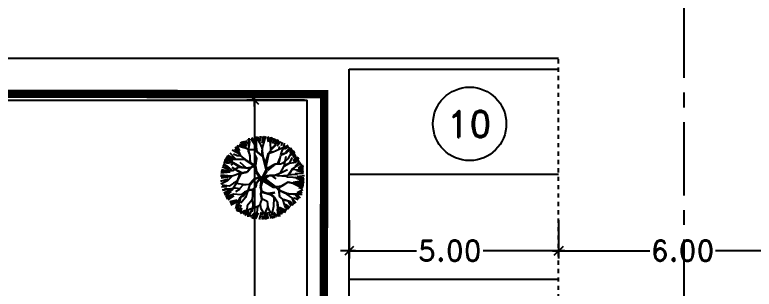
# Model space of a CAD drawing. Header units: millimetres. Extents: x 1590 to 1932, y -48 to 167.
# Drawn here: x 1695.92 to 1713.57, y 51.08 to 57.62 of the extents above; entities that cross this region are included whole.
import ezdxf

# ---------------------------------------------------------------- set-up
doc = ezdxf.new("R2010")
doc.units = ezdxf.units.MM
doc.header["$LTSCALE"] = 0.1
doc.header["$MEASUREMENT"] = 0
doc.header["$PDMODE"] = 35
doc.header["$PDSIZE"] = 0.75
doc.linetypes.add('CENTERX2', pattern=[4, 2.5, -0.5, 0.5, -0.5])
doc.linetypes.add('DASHED', pattern=[0.75, 0.5, -0.25])
doc.layers.get('0').update_dxf_attribs({"linetype": 'CONTINUOUS'})
doc.layers.get('DEFPOINTS').update_dxf_attribs({"linetype": 'CONTINUOUS'})
for name, color, linetype in [('CableadoSWACCESO', 26, 'CONTINUOUS'), ('CALLES', 3, 'CONTINUOUS'), ('L-SITE-TREE', 6, 'CONTINUOUS'), ('PARED', 4, 'CONTINUOUS'), ('PAREDES', 3, 'CONTINUOUS'), ('TEXT', 3, 'CONTINUOUS')]:
    doc.layers.add(name, color=color, linetype=linetype)
doc.styles.add('ROMAND', font='romand.shx')
doc.dimstyles.new('URBA', dxfattribs={"dimtxt": 20, "dimasz": 0.5, "dimexe": 1.25, "dimexo": 0.63, "dimgap": 0.63, "dimtad": 0, "dimtih": 1, "dimtoh": 1, "dimzin": 1, "dimdsep": 46, "dimtxsty": 'ROMAND', "dimcen": 2.5, "dimclrd": 1, "dimclre": 1, "dimclrt": 3, "dimadec": 0, "dimazin": 0, "dimtfac": 1, "dimtmove": 0, "dimatfit": 3, "dimfxl": 1, "dimtvp": 1, "dimtolj": 1, "dimtzin": 1, "dimarcsym": 0})

# ---------------------------------------------------------------- blocks, each defined once
blk = doc.blocks.new('UTP1$0$DIMBLOCK')
at = {"color": 1}
blk.add_line((-7.5, 0), (10.5, 0), dxfattribs=at)
at = {"color": 4}
blk.add_line((-5.25, -5.25), (5.25, 5.25), dxfattribs=at)
blk = doc.blocks.new('*D126')
at = {"layer": 'CALLES', "color": 1, "linetype": 'Continuous', "lineweight": -2, "transparency": 16777216}
for p, q in [((1703.906, 52.732), (1703.906, 51.819)), ((1708.906, 52.732), (1708.906, 51.819)), ((1703.926, 51.999), (1705.514, 51.999)), ((1708.886, 51.999), (1707.102, 51.999))]:
    blk.add_line(p, q, dxfattribs=at)
at = {"layer": 'DEFPOINTS', "color": 0, "linetype": 'Continuous', "transparency": 16777216}
for p in [(1703.906, 52.795), (1708.906, 52.795), (1708.906, 51.999)]:
    blk.add_point(p, dxfattribs=at)
at = {"layer": 'CALLES', "color": 1, "linetype": 'Continuous', "lineweight": -2, "transparency": 16777216, "xscale": 0.02, "yscale": 0.02, "zscale": 0.02, "rotation": 180}
blk.add_blockref('UTP1$0$DIMBLOCK', (1703.906, 51.999), dxfattribs=at)
at = {"layer": 'CALLES', "color": 1, "linetype": 'Continuous', "lineweight": -2, "transparency": 16777216, "xscale": 0.02, "yscale": 0.02, "zscale": 0.02}
blk.add_blockref('UTP1$0$DIMBLOCK', (1708.906, 51.999), dxfattribs=at)
at = {"layer": 'CALLES', "color": 3, "linetype": 'Continuous', "transparency": 16777216, "insert": (1706.308, 51.999), "char_height": 0.5, "attachment_point": 5, "style": 'ROMAND'}
blk.add_mtext('\\A1;5.00', dxfattribs=at)
blk = doc.blocks.new('*D127')
at = {"layer": 'CALLES', "color": 1, "linetype": 'Continuous', "transparency": 16777216}
for p, q in [((1708.906, 52.66), (1708.906, 51.819)), ((1714.906, 52.66), (1714.906, 51.819)), ((1708.926, 51.999), (1711.083, 51.999)), ((1714.886, 51.999), (1712.647, 51.999))]:
    blk.add_line(p, q, dxfattribs=at)
at = {"layer": 'DEFPOINTS', "color": 0, "linetype": 'Continuous', "transparency": 16777216}
for p in [(1708.906, 52.723), (1714.906, 52.723), (1714.906, 51.999)]:
    blk.add_point(p, dxfattribs=at)
at = {"layer": 'CALLES', "color": 1, "linetype": 'Continuous', "transparency": 16777216, "xscale": 0.02, "yscale": 0.02, "zscale": 0.02, "rotation": 180}
blk.add_blockref('UTP1$0$DIMBLOCK', (1708.906, 51.999), dxfattribs=at)
at = {"layer": 'CALLES', "color": 1, "linetype": 'Continuous', "transparency": 16777216, "xscale": 0.02, "yscale": 0.02, "zscale": 0.02}
blk.add_blockref('UTP1$0$DIMBLOCK', (1714.906, 51.999), dxfattribs=at)
at = {"layer": 'CALLES', "color": 3, "linetype": 'Continuous', "transparency": 16777216, "insert": (1711.865, 51.999), "char_height": 0.5, "attachment_point": 5, "style": 'ROMAND'}
blk.add_mtext('\\A1;6.00', dxfattribs=at)
blk = doc.blocks.new('02PTRX04')
at = {"color": 0, "linetype": 'ByBlock'}
for p, q in [((-0.2249, 0.4462), (-0.1946, 0.3754)), ((-0.2045, 0.4485), (-0.1668, 0.3981)), ((-0.1844, 0.4638), (-0.1643, 0.4411)), ((-0.1575, 0.4268), (-0.1641, 0.4744)), ((-0.1439, 0.4739), (-0.0961, 0.3981)), ((-0.08, 0.384), (-0.1276, 0.4828)), ((-0.0986, 0.4864), (-0.0833, 0.4309)), ((-0.08, 0.4506), (-0.0866, 0.4934)), ((-0.08, 0.4934), (-0.076, 0.4528)), ((-0.0778, 0.3902), (-0.08, 0.4506)), ((-0.0778, 0.3731), (-0.0716, 0.4956)), ((-0.0394, 0.4228), (-0.0628, 0.4934)), ((-0.0373, 0.4246), (-0.0285, 0.5)), ((-0.0103, 0.4207), (0.0175, 0.4991)), ((-0.0103, 0.4966), (-0.0103, 0.4207)), ((-0.0051, 0.3603), (0.0359, 0.5)), ((0.0503, 0.489), (0.0605, 0.4335)), ((0.0896, 0.4206), (0.0615, 0.4978)), ((0.0908, 0.4536), (0.1111, 0.489)), ((0.0908, 0.4864), (0.0908, 0.4536)), ((0.0918, 0.4228), (0.124, 0.4806)), ((0.1437, 0.4714), (0.1086, 0.4134)), ((0.1437, 0.4006), (0.1615, 0.4638)), ((0.1474, 0.3862), (0.1817, 0.4612)), ((0.1717, 0.4083), (0.1944, 0.4485)), ((-0.2862, 0.3197), (-0.3316, 0.369)), ((-0.3132, 0.3805), (-0.2778, 0.3248)), ((-0.2175, 0.3559), (-0.31, 0.3862)), ((-0.2829, 0.4057), (-0.2424, 0.3805)), ((-0.2157, 0.3603), (-0.269, 0.4268)), ((-0.2606, 0.4268), (-0.2175, 0.3712)), ((-0.2175, 0.3712), (-0.2519, 0.4356)), ((-0.2047, 0.3646), (-0.2456, 0.44)), ((-0.1681, 0.3368), (-0.2157, 0.3603)), ((-0.1681, 0.3409), (-0.2047, 0.3646)), ((-0.1619, 0.4056), (-0.1747, 0.4312)), ((-0.1725, 0.3215), (-0.1575, 0.4268)), ((-0.0866, 0.3368), (-0.0778, 0.3902)), ((-0.0694, 0.3175), (-0.0778, 0.3731)), ((-0.0073, 0.3603), (-0.0373, 0.4246)), ((-0.0113, 0.2721), (-0.0051, 0.3581)), ((0.0015, 0.2637), (-0.0073, 0.3603)), ((0.094, 0.3347), (0.0896, 0.4206)), ((0.094, 0.3475), (0.1474, 0.3884)), ((0.0958, 0.3347), (0.1474, 0.3862)), ((0.1717, 0.3854), (0.217, 0.436)), ((0.1927, 0.3453), (0.3002, 0.3946)), ((0.1949, 0.3475), (0.1989, 0.3753)), ((0.2221, 0.3828), (0.2323, 0.4284)), ((0.2333, 0.3368), (0.2505, 0.3603)), ((0.2505, 0.3603), (0.2592, 0.4184)), ((0.2575, 0.3502), (0.3079, 0.378)), ((0.2725, 0.3148), (0.3232, 0.3652)), ((0.287, 0.3065), (0.3408, 0.3624)), ((0.3064, 0.3281), (0.3452, 0.3559)), ((-0.3359, 0.2249), (-0.4197, 0.2699)), ((-0.3285, 0.2313), (-0.3916, 0.297)), ((-0.2778, 0.2846), (-0.3687, 0.335)), ((-0.3078, 0.2637), (-0.3509, 0.2871)), ((-0.3384, 0.3502), (-0.2778, 0.2846)), ((-0.265, 0.2659), (-0.2862, 0.3197)), ((-0.2113, 0.2249), (-0.265, 0.2659)), ((-0.1725, 0.3215), (-0.1553, 0.2659)), ((-0.1553, 0.2831), (-0.1725, 0.3215)), ((-0.1297, 0.3387), (-0.1681, 0.3409)), ((-0.0972, 0.3325), (-0.1681, 0.3368)), ((-0.1553, 0.2659), (-0.1575, 0.1927)), ((-0.1488, 0.1884), (-0.1553, 0.2831)), ((-0.0866, 0.3368), (-0.1297, 0.3387)), ((-0.0716, 0.2377), (-0.1016, 0.2915)), ((-0.0029, 0.2571), (-0.0972, 0.3325)), ((-0.08, 0.3431), (-0.0778, 0.3281)), ((0.0037, 0.2593), (-0.0694, 0.3175)), ((0.0315, 0.1756), (0.068, 0.2959)), ((0.0443, 0.1562), (0.0724, 0.3043)), ((0.0724, 0.3043), (0.094, 0.3347)), ((0.0746, 0.2981), (0.1218, 0.3131)), ((0.0808, 0.3109), (0.124, 0.3153)), ((0.1218, 0.3131), (0.1927, 0.3453)), ((0.1989, 0.2034), (0.2143, 0.2721)), ((0.2121, 0.2765), (0.2333, 0.3368)), ((0.2143, 0.2721), (0.287, 0.3065)), ((0.2183, 0.2853), (0.2848, 0.3043)), ((0.3002, 0.2293), (0.3408, 0.3003)), ((0.3064, 0.3237), (0.3495, 0.3475)), ((0.3206, 0.2996), (0.3611, 0.335)), ((0.3408, 0.3003), (0.3751, 0.3259)), ((0.3408, 0.2744), (0.3838, 0.3098)), ((0.3509, 0.2667), (0.3863, 0.2919)), ((0.3611, 0.2492), (0.3963, 0.2744)), ((-0.4041, 0.1759), (-0.4723, 0.1835)), ((-0.4109, 0.1821), (-0.4624, 0.2034)), ((-0.3588, 0.196), (-0.457, 0.2163)), ((-0.3611, 0.2061), (-0.4471, 0.2364)), ((-0.3509, 0.2227), (-0.4346, 0.2593)), ((-0.3509, 0.2249), (-0.4259, 0.2615)), ((-0.3509, 0.1821), (-0.4109, 0.1821)), ((-0.3528, 0.18), (-0.385, 0.1563)), ((-0.2157, 0.2227), (-0.3509, 0.2227)), ((-0.269, 0.1346), (-0.3509, 0.1821)), ((-0.2862, 0.1327), (-0.3506, 0.18)), ((-0.269, 0.2637), (-0.3078, 0.2637)), ((-0.2003, 0.124), (-0.2712, 0.1862)), ((-0.1297, 0.1712), (-0.2157, 0.2227)), ((-0.106, 0.1456), (-0.2069, 0.2143)), ((-0.0932, 0.1518), (-0.0738, 0.2355)), ((-0.0844, 0.1496), (-0.0716, 0.2377)), ((0.0381, 0.098), (-0.0029, 0.2571)), ((0.0337, 0.1606), (0.0037, 0.2593)), ((0.0381, 0.1628), (0.0509, 0.2143)), ((0.1777, 0.1756), (0.2033, 0.2337)), ((0.1905, 0.1756), (0.1989, 0.2034)), ((0.2077, 0.1712), (0.2399, 0.184)), ((0.2399, 0.184), (0.3002, 0.2293)), ((0.253, 0.1434), (0.2788, 0.2616)), ((0.2551, 0.1413), (0.3153, 0.18)), ((0.2572, 0.1563), (0.3175, 0.1821)), ((0.3153, 0.18), (0.369, 0.1864)), ((0.3175, 0.18), (0.3539, 0.2445)), ((0.366, 0.2061), (0.4013, 0.2616)), ((0.369, 0.1864), (0.4205, 0.2552)), ((0.369, 0.1864), (0.4313, 0.2422)), ((0.3812, 0.1809), (0.4342, 0.2163)), ((0.3863, 0.143), (0.4393, 0.2011)), ((0.4265, 0.1631), (0.4568, 0.1835)), ((-0.3958, 0.0811), (-0.4946, 0.0983)), ((-0.399, 0.1), (-0.4873, 0.1303)), ((-0.4, 0.1176), (-0.4796, 0.1542)), ((-0.4092, 0.1303), (-0.4698, 0.1682)), ((-0.3592, 0.0875), (-0.4, 0.1176)), ((-0.2604, 0.0596), (-0.3657, 0.1283)), ((-0.2948, 0.1262), (-0.3613, 0.0875)), ((-0.3012, 0.0897), (-0.2518, 0.064)), ((-0.2154, 0.1176), (-0.2948, 0.1262)), ((-0.2196, 0.1241), (-0.2862, 0.1327)), ((-0.2047, 0.1196), (-0.269, 0.1346)), ((-0.1595, 0.1197), (-0.2089, 0.1197)), ((-0.1425, 0.1284), (-0.2047, 0.1196)), ((-0.1382, 0.1284), (-0.1831, 0.0746)), ((-0.1509, 0.1262), (-0.1831, 0.0747)), ((-0.1126, 0.1456), (-0.1425, 0.1284)), ((-0.1104, 0.1368), (-0.1382, 0.1284)), ((-0.0866, 0.1434), (-0.1297, 0.1712)), ((-0.1104, 0.1368), (-0.0844, 0.0768)), ((-0.095, 0.1218), (-0.106, 0.1456)), ((-0.0778, 0.068), (-0.0932, 0.1412)), ((-0.0738, 0.0746), (-0.0866, 0.1434)), ((-0.0076, 0.0016), (0.0381, 0.098)), ((-0.0076, 0.0016), (0.0465, 0.0918)), ((0.0443, 0.1518), (0.0337, 0.1606)), ((0.0465, 0.0918), (0.0359, 0.1496)), ((0.0509, 0.0918), (0.0443, 0.1518)), ((0.0509, 0.1152), (0.1474, 0.1712)), ((0.0552, 0.1024), (0.1324, 0.154)), ((0.0574, 0.0918), (0.1518, 0.1668)), ((0.1474, 0.1712), (0.1905, 0.1756)), ((0.1518, 0.1668), (0.2077, 0.1712)), ((0.2078, 0.0617), (0.2551, 0.1413)), ((0.2143, 0.0617), (0.2938, 0.1025)), ((0.2959, 0.0359), (0.3474, 0.1048)), ((0.3131, 0.0424), (0.3518, 0.109)), ((0.3474, 0.1048), (0.4227, 0.1584)), ((0.3518, 0.1048), (0.4849, 0.0897)), ((0.4013, 0.0926), (0.4823, 0.0722)), ((0.4217, 0.128), (0.4823, 0.1507)), ((0.4217, 0.1254), (0.4848, 0.1254)), ((0.4217, 0.1076), (0.4848, 0.1102)), ((0.4227, 0.1584), (0.4699, 0.1606)), ((-0.5053, 0.0274), (-0.3808, 0.0231)), ((-0.3743, 0.0231), (-0.5032, 0.0338)), ((-0.3916, 0.0722), (-0.5026, 0.0572)), ((-0.4258, 0.0854), (-0.5011, 0.0768)), ((-0.3916, 0.0168), (-0.4975, -0.0008)), ((-0.4967, 0.0854), (-0.4538, 0.0875)), ((-0.3681, 0.023), (-0.4219, -0.0329)), ((-0.3613, 0.0875), (-0.3958, 0.0811)), ((-0.265, 0.0596), (-0.3681, 0.023)), ((-0.2755, 0.0531), (-0.3098, -0.0392)), ((-0.2648, 0.051), (-0.3056, -0.0371)), ((-0.1831, 0.0746), (-0.265, 0.0596)), ((-0.2625, 0.0531), (-0.1874, 0.0703)), ((-0.0456, 0.0102), (-0.1122, -0.0156)), ((-0.0392, 0.0016), (-0.1101, -0.0177)), ((-0.0371, 0.0037), (-0.08, 0.064)), ((-0.0416, 0.0187), (-0.0778, 0.068)), ((-0.0076, 0.0016), (-0.0756, -0.0585)), ((-0.0394, 0.0274), (-0.0738, 0.0746)), ((-0.0735, -0.05), (-0.0306, 0.0081)), ((-0.0199, 0.0037), (-0.0735, -0.05)), ((-0.0051, 0.0015), (-0.0416, 0.0187)), ((-0.0051, 0.0015), (-0.0394, 0.0274)), ((-0.0076, 0.0016), (-0.0327, -0.1037)), ((-0.0076, 0.0016), (0.0059, -0.0351)), ((0.0081, 0.0143), (0.0037, 0.0015)), ((0.0037, 0.0015), (0.0121, -0.0329)), ((0.0121, -0.0329), (0.0165, 0.0015)), ((0.0165, 0.0274), (0.0509, 0.0852)), ((0.0165, 0.0015), (0.0165, 0.0274)), ((0.0167, 0.0081), (0.0596, 0.0359)), ((0.0188, -0.0005), (0.051, 0.0252)), ((0.0274, -0.0091), (0.0768, 0.0317)), ((0.051, 0.0252), (0.0812, 0.0359)), ((0.0768, 0.0317), (0.0983, 0.0317)), ((0.0812, 0.0359), (0.1477, 0.0359)), ((0.0983, 0.0317), (0.152, -0.007)), ((0.1111, 0.0252), (0.1563, 0.0338)), ((0.1413, 0.0359), (0.2078, 0.0617)), ((0.1477, 0.0359), (0.1907, 0.0274)), ((0.1649, 0.0359), (0.2101, 0.0617)), ((0.1907, 0.0274), (0.2959, 0.0359)), ((0.2272, 0.0274), (0.2723, 0.0252)), ((0.2616, 0.0317), (0.2938, 0.0145)), ((0.2938, 0.0145), (0.3583, 0.0102)), ((0.3024, 0.0381), (0.3819, 0.0468)), ((0.3583, 0.0102), (0.4914, -0.0135)), ((0.3819, 0.0468), (0.4119, 0.0445)), ((0.3838, 0.0117), (0.4897, 0.0017)), ((0.3863, 0.0547), (0.4823, 0.0598)), ((0.409, 0.0193), (0.4948, 0.0295)), ((-0.4168, -0.0135), (-0.5051, -0.0413)), ((-0.4219, -0.0329), (-0.5012, -0.0717)), ((-0.4044, -0.0951), (-0.4881, -0.0822)), ((-0.3528, -0.0585), (-0.4044, -0.0951)), ((-0.3034, -0.0414), (-0.37, -0.1424)), ((-0.3056, -0.0371), (-0.3528, -0.0585)), ((-0.2024, -0.0801), (-0.3292, -0.065)), ((-0.2389, -0.0843), (-0.2797, -0.1295)), ((-0.1595, -0.0757), (-0.2389, -0.0843)), ((-0.1551, -0.078), (-0.2068, -0.2305)), ((-0.1122, -0.0156), (-0.1702, -0.0757)), ((-0.1101, -0.0177), (-0.1595, -0.0757)), ((-0.1509, -0.0757), (-0.0993, -0.0156)), ((-0.0779, -0.0478), (-0.0886, -0.1037)), ((-0.0756, -0.0585), (-0.0842, -0.108)), ((-0.0199, -0.0135), (-0.0348, -0.0994)), ((-0.0048, -0.0349), (-0.0241, -0.1016)), ((0.0059, -0.0351), (0.1218, -0.1083)), ((0.0209, -0.0051), (0.1455, -0.1017)), ((0.0209, -0.0157), (0.1174, -0.0889)), ((0.0231, -0.0373), (0.0209, -0.0157)), ((0.1152, -0.0973), (0.0231, -0.0373)), ((0.1174, -0.0889), (0.0337, -0.0351)), ((0.2183, -0.0911), (0.3002, -0.0435)), ((0.2293, -0.0933), (0.298, -0.0501)), ((0.298, -0.0501), (0.3558, -0.0607)), ((0.3002, -0.0435), (0.3495, -0.0545)), ((0.3495, -0.0545), (0.4589, -0.0435)), ((0.3558, -0.0607), (0.4439, -0.0973)), ((0.4376, -0.1039), (0.3579, -0.0651)), ((0.4526, -0.0351), (0.3623, -0.0523)), ((0.3914, -0.0617), (0.4848, -0.0639)), ((0.4013, -0.0008), (0.4897, -0.0288)), ((0.4141, -0.0767), (0.4897, -0.0792)), ((0.4932, -0.0395), (0.4526, -0.0351)), ((0.4589, -0.0435), (0.4914, -0.0545)), ((0.4932, -0.0457), (0.4676, -0.0417)), ((-0.4293, -0.1019), (-0.495, -0.1095)), ((-0.4494, -0.1339), (-0.486, -0.1424)), ((-0.428, -0.1339), (-0.4817, -0.1488)), ((-0.3814, -0.1398), (-0.4672, -0.1777)), ((-0.37, -0.1424), (-0.4624, -0.1982)), ((-0.385, -0.1295), (-0.4603, -0.1316)), ((-0.384, -0.165), (-0.4446, -0.2106)), ((-0.327, -0.1209), (-0.428, -0.1339)), ((-0.2797, -0.1295), (-0.327, -0.1209)), ((-0.2776, -0.1316), (-0.327, -0.1639)), ((-0.2217, -0.166), (-0.2625, -0.1982)), ((-0.2583, -0.2005), (-0.2217, -0.1746)), ((-0.2217, -0.1746), (-0.2432, -0.2176)), ((-0.2131, -0.1682), (-0.2368, -0.2176)), ((-0.1573, -0.1402), (-0.2217, -0.166)), ((-0.153, -0.1446), (-0.2131, -0.1682)), ((-0.1229, -0.136), (-0.1573, -0.1402)), ((-0.1273, -0.1488), (-0.153, -0.1446)), ((-0.1273, -0.136), (-0.1208, -0.2005)), ((-0.0886, -0.1037), (-0.1229, -0.1339)), ((-0.0993, -0.1166), (-0.1229, -0.136)), ((-0.1208, -0.209), (-0.1187, -0.1381)), ((-0.0842, -0.108), (-0.0993, -0.1166)), ((-0.0327, -0.1037), (-0.0199, -0.1574)), ((-0.0241, -0.1596), (-0.0285, -0.1919)), ((-0.0176, -0.166), (-0.0262, -0.1896)), ((-0.0241, -0.1016), (-0.0155, -0.1532)), ((-0.0199, -0.1574), (0.006, -0.1724)), ((-0.0155, -0.1532), (0.0146, -0.1682)), ((0.006, -0.1724), (0.0876, -0.1961)), ((0.0146, -0.1682), (0.0768, -0.1875)), ((0.1434, -0.1724), (0.064, -0.1833)), ((0.0897, -0.1875), (0.1434, -0.1724)), ((0.1455, -0.1017), (0.1152, -0.0973)), ((0.1218, -0.1083), (0.1627, -0.1105)), ((0.1518, -0.1017), (0.1733, -0.1017)), ((0.1627, -0.1105), (0.1905, -0.1448)), ((0.1733, -0.1017), (0.2183, -0.0911)), ((0.1839, -0.1145), (0.1989, -0.1448)), ((0.1861, -0.1145), (0.2293, -0.0933)), ((0.1885, -0.1467), (0.1928, -0.2176)), ((0.1905, -0.1448), (0.287, -0.1876)), ((0.2015, -0.2176), (0.195, -0.1488)), ((0.1989, -0.1448), (0.2848, -0.181)), ((0.3967, -0.1854), (0.4698, -0.162)), ((0.409, -0.1701), (0.4772, -0.1373)), ((0.4265, -0.1121), (0.4721, -0.1248)), ((0.476, -0.1145), (0.4376, -0.1039)), ((0.4804, -0.1083), (0.4398, -0.0995)), ((0.4439, -0.0973), (0.4848, -0.0995)), ((-0.3485, -0.1919), (-0.4452, -0.2219)), ((-0.4022, -0.2176), (-0.4452, -0.2262)), ((-0.4387, -0.2348), (-0.4022, -0.2176)), ((-0.4344, -0.2434), (-0.355, -0.1961)), ((-0.346, -0.2106), (-0.4194, -0.2584)), ((-0.3107, -0.261), (-0.399, -0.2839)), ((-0.2625, -0.1982), (-0.3485, -0.1919)), ((-0.2884, -0.2606), (-0.3142, -0.3873)), ((-0.269, -0.2305), (-0.3098, -0.396)), ((-0.2734, -0.2283), (-0.3034, -0.2821)), ((-0.2368, -0.2176), (-0.2734, -0.2283)), ((-0.2068, -0.2305), (-0.2648, -0.2971)), ((-0.1315, -0.2627), (-0.1895, -0.3315)), ((-0.1208, -0.2005), (-0.1315, -0.2627)), ((-0.1294, -0.2585), (-0.1208, -0.3207)), ((-0.0134, -0.2476), (-0.0327, -0.3014)), ((-0.0285, -0.1919), (-0.0176, -0.252)), ((-0.0262, -0.1896), (-0.0113, -0.2434)), ((-0.0113, -0.2434), (0.051, -0.2735)), ((0.0876, -0.1875), (0.1327, -0.2241)), ((0.0876, -0.1961), (0.1306, -0.2305)), ((0.1306, -0.2305), (0.1262, -0.3379)), ((0.1348, -0.2262), (0.1756, -0.2907)), ((0.1928, -0.2176), (0.2336, -0.2499)), ((0.2336, -0.2499), (0.2572, -0.3251)), ((0.2401, -0.2562), (0.326, -0.2799)), ((0.2444, -0.2499), (0.3303, -0.2778)), ((0.2809, -0.1896), (0.3497, -0.2369)), ((0.2848, -0.181), (0.3901, -0.1942)), ((0.287, -0.1876), (0.3967, -0.1854)), ((0.3484, -0.2485), (0.3711, -0.3091)), ((0.3497, -0.2369), (0.3926, -0.2928)), ((0.366, -0.2307), (0.4192, -0.2533)), ((0.3901, -0.1942), (0.4245, -0.248)), ((0.4039, -0.1953), (0.4444, -0.2358)), ((0.4166, -0.1902), (0.4696, -0.1902)), ((-0.3056, -0.2686), (-0.3891, -0.304)), ((-0.3034, -0.2821), (-0.385, -0.3207)), ((-0.3132, -0.304), (-0.3285, -0.3646)), ((-0.2653, -0.3165), (-0.288, -0.4051)), ((-0.067, -0.3444), (-0.2261, -0.3938)), ((-0.2154, -0.3896), (-0.0542, -0.3315)), ((-0.1895, -0.3315), (-0.196, -0.426)), ((-0.1208, -0.3207), (-0.1315, -0.4003)), ((-0.0649, -0.3444), (-0.0714, -0.4088)), ((-0.0306, -0.3056), (-0.0649, -0.3444)), ((-0.0327, -0.3014), (-0.0285, -0.3552)), ((0.0532, -0.3465), (0.0295, -0.3981)), ((0.0596, -0.3444), (0.0318, -0.4024)), ((0.051, -0.2735), (0.0596, -0.3444)), ((0.0554, -0.3272), (0.0532, -0.3465)), ((0.0596, -0.3444), (0.079, -0.3938)), ((0.1262, -0.3379), (0.1026, -0.4476)), ((0.1714, -0.2993), (0.1756, -0.3659)), ((0.1756, -0.2907), (0.1821, -0.3552)), ((0.1995, -0.347), (0.2802, -0.3872)), ((0.2524, -0.3343), (0.2878, -0.3748)), ((0.2572, -0.3251), (0.311, -0.3659)), ((0.2652, -0.3116), (0.3206, -0.3493)), ((0.3054, -0.2813), (0.3382, -0.3317)), ((0.3303, -0.2778), (0.3604, -0.323)), ((-0.2552, -0.3544), (-0.2727, -0.4101)), ((-0.2261, -0.3938), (-0.2711, -0.4218)), ((-0.2071, -0.3974), (-0.2399, -0.4303)), ((-0.2045, -0.4), (-0.2198, -0.4379)), ((-0.196, -0.426), (-0.211, -0.4476)), ((-0.1768, -0.3898), (-0.1819, -0.4605)), ((-0.1365, -0.3773), (-0.1694, -0.458)), ((-0.0884, -0.4076), (-0.1541, -0.4631)), ((-0.0714, -0.4088), (-0.138, -0.4819)), ((-0.1229, -0.4798), (-0.0821, -0.426)), ((-0.0714, -0.411), (-0.1143, -0.484)), ((-0.0556, -0.415), (-0.0884, -0.4858)), ((-0.0202, -0.4051), (-0.0431, -0.4934)), ((-0.0285, -0.3552), (-0.0005, -0.4003)), ((-0.0005, -0.4003), (-0.0134, -0.4497)), ((0.0016, -0.4003), (0.0446, -0.4905)), ((0.0318, -0.4024), (0.0295, -0.4926)), ((0.0429, -0.4101), (0.063, -0.4858)), ((0.0656, -0.4025), (0.0984, -0.4807)), ((0.079, -0.3938), (0.1607, -0.4626)), ((0.1287, -0.4051), (0.1717, -0.4529)), ((0.1821, -0.4583), (0.1735, -0.3701)), ((0.1756, -0.3659), (0.1907, -0.4562)), ((0.18, -0.3552), (0.1971, -0.4562)), ((0.1821, -0.3552), (0.2702, -0.4067)), ((0.202, -0.3821), (0.2221, -0.4328)), ((0.2046, -0.3821), (0.2397, -0.4124)), ((-0.0134, -0.4497), (-0.0069, -0.4949)), ((0.005, -0.4453), (0.0101, -0.4908)), ((0.1026, -0.4476), (0.1176, -0.4798)), ((0.1211, -0.4453), (0.1389, -0.4781))]:
    blk.add_line(p, q, dxfattribs=at)
blk = doc.blocks.new('*D279')
at = {"layer": 'CALLES', "color": 1, "linetype": 'Continuous', "transparency": 16777216}
for p, q in [((1708.906, 52.66), (1708.906, 51.819)), ((1714.906, 52.66), (1714.906, 51.819)), ((1708.926, 51.999), (1711.083, 51.999)), ((1714.886, 51.999), (1712.647, 51.999))]:
    blk.add_line(p, q, dxfattribs=at)
at = {"layer": 'DEFPOINTS', "color": 0, "linetype": 'Continuous', "transparency": 16777216}
for p in [(1708.906, 52.723), (1714.906, 52.723), (1714.906, 51.999)]:
    blk.add_point(p, dxfattribs=at)
at = {"layer": 'CALLES', "color": 1, "linetype": 'Continuous', "transparency": 16777216, "xscale": 0.02, "yscale": 0.02, "zscale": 0.02, "rotation": 180}
blk.add_blockref('UTP1$0$DIMBLOCK', (1708.906, 51.999), dxfattribs=at)
at = {"layer": 'CALLES', "color": 1, "linetype": 'Continuous', "transparency": 16777216, "xscale": 0.02, "yscale": 0.02, "zscale": 0.02}
blk.add_blockref('UTP1$0$DIMBLOCK', (1714.906, 51.999), dxfattribs=at)
at = {"layer": 'CALLES', "color": 3, "linetype": 'Continuous', "transparency": 16777216, "insert": (1711.865, 51.999), "char_height": 0.5, "attachment_point": 5, "style": 'ROMAND'}
blk.add_mtext('\\A1;6.00', dxfattribs=at)
blk = doc.blocks.new('*D335')
at = {"color": 1, "linetype": 'Continuous', "transparency": 16777216}
for p, q in [((1702.843, 55.587), (1701.466, 55.587)), ((1701.646, 55.567), (1701.646, 43.847)), ((1701.646, 32.085), (1701.646, 43.307)), ((1702.843, 32.065), (1701.466, 32.065))]:
    blk.add_line(p, q, dxfattribs=at)
at = {"layer": 'DEFPOINTS', "color": 0, "linetype": 'Continuous', "transparency": 16777216}
for p in [(1702.906, 55.587), (1701.646, 32.065), (1702.906, 32.065)]:
    blk.add_point(p, dxfattribs=at)
at = {"color": 1, "linetype": 'Continuous', "transparency": 16777216, "xscale": 0.02, "yscale": 0.02, "zscale": 0.02}
for p, rotation in [((1701.646, 55.587), 90), ((1701.646, 32.065), 270)]:
    blk.add_blockref('UTP1$0$DIMBLOCK', p, dxfattribs=dict(at, rotation=rotation))
at = {"color": 3, "linetype": 'Continuous', "transparency": 16777216, "insert": (1701.646, 43.577), "char_height": 0.5, "attachment_point": 5, "style": 'ROMAND'}
blk.add_mtext('\\A1;23.52', dxfattribs=at)

msp = doc.modelspace()

# ---------------------------------------------------------------- linework, layer by layer
at = {"color": 2, "linetype": 'Continuous'}
for p, q in [((1703.9055, 53.8261), (1708.9055, 53.8261)), ((1703.9055, 51.3261), (1708.9055, 51.3261))]:
    msp.add_line(p, q, dxfattribs=at)
msp.add_circle((1706.7814, 55.0238), 0.8758, dxfattribs=at)
at = {"layer": 'CableadoSWACCESO', "linetype": 'Continuous', "const_width": 0.2}
msp.add_lwpolyline([(1741.3117, 26.2154), (1741.3117, 26.1404), (1722.9815, 26.1373), (1703.2742, 26.2063), (1703.2742, 36.5226), (1703.3106, 55.7283), (1691.2236, 55.7511)], dxfattribs=at)
at = {"layer": 'PARED', "color": 4}
for p, q in [((1693.8581, 56.5869), (1708.9055, 56.5869)), ((1703.9055, 31.3261), (1703.9055, 56.3261)), ((1703.9055, 56.3261), (1708.9055, 56.3261))]:
    msp.add_line(p, q, dxfattribs=at)
at = {"layer": 'PARED', "color": 2}
for p in [(1684.7831, 55.5869), (1702.9055, 32.0654)]:
    msp.add_line(p, (1702.9055, 55.5869), dxfattribs=at)
at = {"layer": 'PAREDES', "color": 1, "linetype": 'CENTERX2', "ltscale": 7}
msp.add_line((1711.9055, 11.3176), (1711.9055, 91.1083), dxfattribs=at)
at = {"layer": 'PAREDES', "color": 2, "linetype": 'DASHED'}
msp.add_line((1708.9055, 31.0654), (1708.9055, 56.5869), dxfattribs=at)

# ---------------------------------------------------------------- block references
at = {"layer": 'L-SITE-TREE', "color": 1, "xscale": 2, "yscale": 2, "zscale": 2}
msp.add_blockref('02PTRX04', (1701.8475, 53.7308), dxfattribs=at)

# ---------------------------------------------------------------- texts
at = {"layer": 'TEXT', "color": 2, "style": 'ROMAND'}
msp.add_text('10', height=0.625, dxfattribs=at).set_placement((1706.2362, 54.7095))

# ---------------------------------------------------------------- dimensions: what is measured, and where the dimension line sits
at = {"color": 4, "linetype": 'Continuous'}
dim = msp.add_linear_dim(base=(1701.646, 32.0654), p1=(1702.9055, 55.5869), p2=(1702.9055, 32.0654), angle=90, dimstyle='URBA', override={"dimtxt": 0.5, "dimasz": 0.02, "dimexe": 0.18, "dimexo": 0.0625, "dimgap": 0.02, "dimzin": 0, "dimblk1": 'UTP1$0$DIMBLOCK', "dimblk2": 'UTP1$0$DIMBLOCK', "dimsah": 1, "dimcen": 0.09, "dimtdec": 4, "dimtofl": 0, "dimtvp": 0, "dimtzin": 0}, dxfattribs=at)
dim.commit()
dim.dimension.update_dxf_attribs({"geometry": '*D335', "text_midpoint": (1701.646, 43.5767), "dimtype": 160})
at = {"layer": 'CALLES', "color": 4, "linetype": 'Continuous'}
dim = msp.add_linear_dim(base=(1708.9055, 51.9994), p1=(1703.9055, 52.7946), p2=(1708.9055, 52.7946), angle=180, dimstyle='URBA', override={"dimtxt": 0.5, "dimasz": 0.02, "dimexe": 0.18, "dimexo": 0.0625, "dimgap": 0.02, "dimzin": 0, "dimblk1": 'UTP1$0$DIMBLOCK', "dimblk2": 'UTP1$0$DIMBLOCK', "dimsah": 1, "dimcen": 0.09, "dimtdec": 4, "dimtofl": 0, "dimtvp": 0, "dimtzin": 0}, dxfattribs=at)
dim.commit()
dim.dimension.update_dxf_attribs({"geometry": '*D126', "text_midpoint": (1706.3081, 51.9994), "dimtype": 160})
at = {"layer": 'CALLES', "color": 2, "linetype": 'Continuous'}
for picture in ['*D127', '*D279']:
    dim = msp.add_linear_dim(base=(1714.9055, 51.9994), p1=(1708.9055, 52.7225), p2=(1714.9055, 52.7225), dimstyle='URBA', override={"dimtxt": 0.5, "dimasz": 0.02, "dimexe": 0.18, "dimexo": 0.0625, "dimgap": 0.02, "dimzin": 0, "dimblk1": 'UTP1$0$DIMBLOCK', "dimblk2": 'UTP1$0$DIMBLOCK', "dimsah": 1, "dimcen": 0.09, "dimtdec": 4, "dimtofl": 0, "dimtvp": 0, "dimtzin": 0}, dxfattribs=at)
    dim.commit()
    dim.dimension.update_dxf_attribs({"geometry": picture, "text_midpoint": (1711.8652, 51.9994), "dimtype": 160})

doc.saveas('drawing.dxf')
